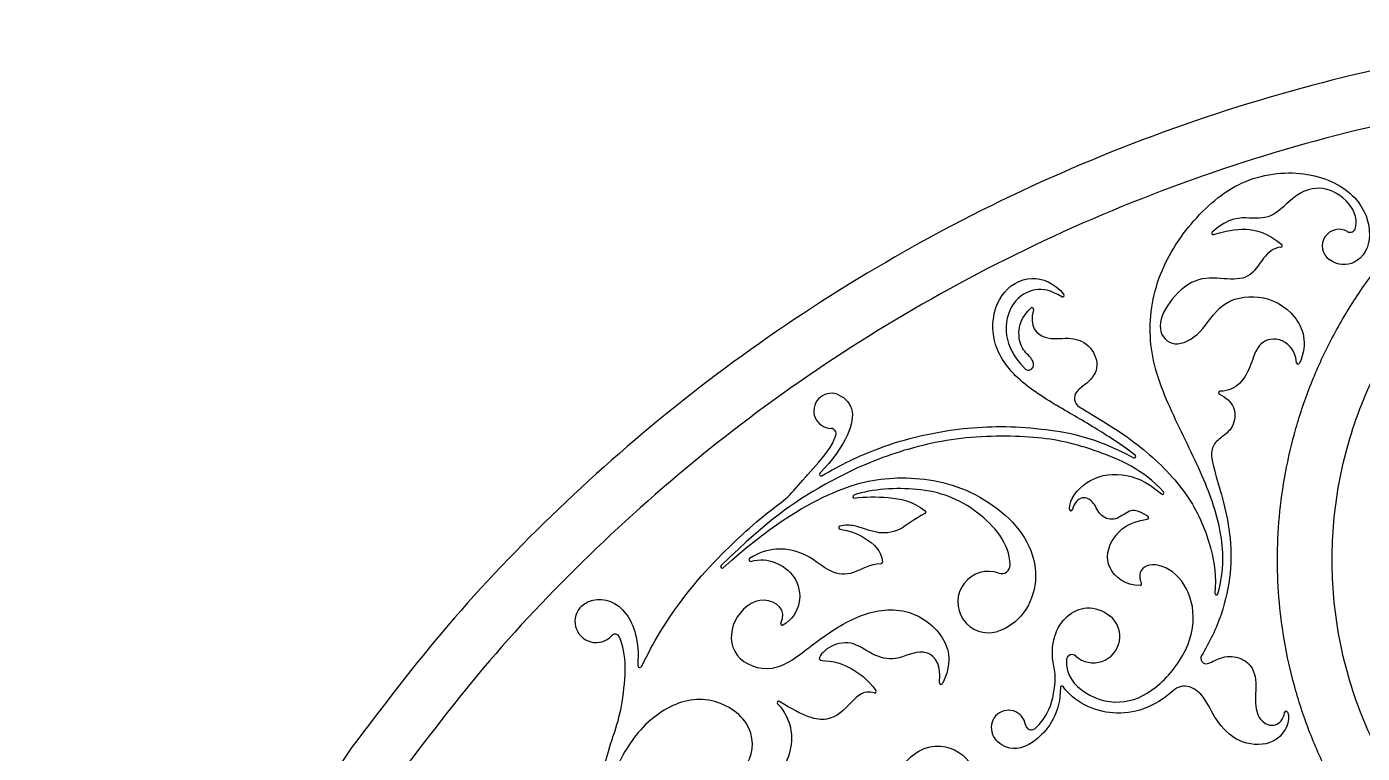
# Model space of a CAD drawing. Header units: millimetres. Extents: x -117 to 117, y -117 to 117.
# Drawn here: x -116.8 to -26.6, y 67.7 to 116.8 of the extents above; entities that cross this region are included whole.
import ezdxf

# ---------------------------------------------------------------- set-up
doc = ezdxf.new("R2010")
doc.units = ezdxf.units.MM
doc.header["$MEASUREMENT"] = 0
doc.layers.add('Layer 03', color=5, linetype='Continuous')

msp = doc.modelspace()

# ---------------------------------------------------------------- linework, layer by layer
at = {"layer": 'Layer 03'}
for p, q in [((-48.751, 97.649), (-48.758, 97.627)), ((-46.119, 84.142), (-46.122, 84.132))]:
    msp.add_line(p, q, dxfattribs=at)
for centre, radius, start, end in [((-36.616, 102.809), 0.104, 131.74325, 288.39141), ((-28.126, 101.942), 1.13, 60, 234.00288), ((-27.373, 103.247), 0.377, 240, 347.47217), ((-32.058, 101.959), 0.104, 273.01978, 51.15932), ((-46.795, 98.601), 0.104, 239.52924, 39.51993), ((-48.852, 97.679), 0.104, 343.46521, 133.70999), ((-49.105, 93.906), 0.353, 224.51158, 4.15208), ((-30.883, 94.059), 0.104, 184.12153, 336.86598), ((-45.321, 91.654), 0.68, 139.40394, 239.07601), ((-36.156, 92.023), 0.104, 91.29327, 243.32975), ((-62.416, 90.798), 1.187, 71.01446, 268.23029), ((-62.464, 89.244), 0.368, 342.45427, 88.2303), ((-41.96, 87.727), 0.104, 241.54351, 53.35509), ((-63.114, 86.506), 0.104, 136.64647, 300.17532), ((-70.181, 90.104), 7.021, 306.89338, 319.73179), ((-60.859, 85.008), 0.104, 108.33371, 277.09996), ((-40.053, 85.259), 0.104, 228.02997, 42.20518), ((-56.14, 83.951), 0.104, 295.67882, 51.41357), ((-46.224, 84.154), 0.104, 182.05949, 347.74467), ((-61.818, 82.897), 0.104, 106.05274, 262.96103), ((-41.091, 83.584), 0.104, 278.78507, 57.20952), ((-69.789, 80.275), 0.104, 133.98715, 311.88471), ((-67.879, 80.725), 0.104, 125.04317, 285.30942), ((-59.072, 80.574), 0.104, 271.6509, 4.01048), ((-50.908, 80.367), 0.569, 250.37995, 1.10851), ((-51.797, 77.873), 2.078, 70.37995, 286.61648), ((-41.564, 79.099), 0.104, 269.92308, 27.39584), ((-78.313, 76.56), 1.42, 131.98041, 317.24015), ((-36.409, 78.459), 0.104, 174.14461, 344.89842), ((-44.712, 75.55), 1.78, 228.00964, 50.73095), ((-65.736, 76.409), 0.104, 151.06049, 299.34417), ((-77.028, 75.371), 0.33, 24.08578, 137.24015), ((-46.155, 73.946), 0.378, 48.00963, 175.07321), ((-37.098, 74.072), 0.362, 148.56428, 285.46217), ((-75.353, 73.596), 0.144, 175.49525, 333.89709), ((-50.862, 72.758), 3.565, 355.4232, 12.89387), ((-55.009, 72.412), 0.104, 174.52235, 333), ((-46.844, 72.097), 0.103, 35.92414, 180.89127), ((-38.557, 71.074), 1.115, 72.34643, 132.03341), ((-59.495, 71.828), 0.104, 250.39737, 35.29722), ((-88.727, 73.088), 12.334, 341.20691, 350.76071), ((-65.977, 71.075), 0.104, 57.5221, 223.71599), ((-50.452, 69.4), 1.163, 8.64957, 202.95024), ((-31.701, 70.4), 0.104, 20.75597, 172.425), ((-48.91, 69.635), 0.396, 188.64957, 309.37065)]:
    msp.add_arc(centre, radius, start, end, dxfattribs=at)
for points, knots in [([(-94.799, 68.064), (-26.735, 162.863), (68.064, 94.799), (162.863, 26.735), (94.799, -68.064), (26.735, -162.863), (-68.064, -94.799), (-162.863, -26.735), (-94.799, 68.064)], [0, 0, 0, 131.690545, 131.690545, 263.38109, 263.38109, 395.071635, 395.071635, 526.762179, 526.762179, 526.762179]), ([(-91.803, 65.913), (-25.89, 157.716), (65.913, 91.803), (157.716, 25.89), (91.803, -65.913), (25.89, -157.716), (-65.913, -91.803), (-157.716, -25.89), (-91.803, 65.913)], [0, 0, 0, 131.690545, 131.690545, 263.38109, 263.38109, 395.071635, 395.071635, 526.762179, 526.762179, 526.762179]), ([(32.281, 80.734), (32.281, 113.014), (0, 113.014), (-32.281, 113.014), (-32.281, 80.734), (-32.281, 48.453), (0, 48.453), (32.281, 48.453), (32.281, 80.734)], [0, 0, 0, 36.426154, 36.426154, 72.852309, 72.852309, 109.278463, 109.278463, 145.704617, 145.704617, 145.704617]), ([(28.592, 80.734), (28.592, 109.325), (0, 109.325), (-28.592, 109.325), (-28.592, 80.734), (-28.592, 52.142), (0, 52.142), (28.592, 52.142), (28.592, 80.734)], [0, 0, 0, 36.426154, 36.426154, 72.852309, 72.852309, 109.278463, 109.278463, 145.704617, 145.704617, 145.704617])]:
    msp.add_rational_spline(points, [1, 0.707106781187, 1, 0.707106781187, 1, 0.707106781187, 1, 0.707106781187, 1], degree=2, knots=knots, dxfattribs=at)
for points, knots in [([(-36.308, 78.432), (-35.861, 80.091), (-35.979, 82.809), (-37.319, 86.531), (-39.683, 91.101), (-41.165, 95.175), (-40.615, 99.86), (-38.087, 103.821), (-34.596, 106.724), (-30.065, 107.142), (-26.68, 105.408), (-25.733, 102.561), (-26.712, 100.644), (-28.201, 100.6), (-28.791, 101.028)], [8464.408678, 8464.408678, 8464.408678, 8464.408678, 8467.14793, 8470.130172, 8473.112414, 8476.094655, 8479.076897, 8482.059138, 8485.04138, 8488.023622, 8491.005863, 8493.988105, 8496.970347, 8499.13385, 8499.13385, 8499.13385, 8499.13385]), ([(-27.005, 103.165), (-26.842, 103.896), (-27.638, 105.328), (-29.555, 106.092), (-31.119, 105.415), (-32.599, 103.798), (-33.954, 103.814), (-35.559, 103.893), (-36.686, 102.887)], [8502.107312, 8502.107312, 8502.107312, 8502.107312, 8503.457015, 8505.134635, 8506.812256, 8508.489876, 8510.167497, 8511.714994, 8511.714994, 8511.714994, 8511.714994]), ([(-36.584, 102.71), (-35.811, 102.967), (-34.5, 103.237), (-32.99, 102.844), (-31.993, 102.041)], [8511.920046, 8511.920046, 8511.920046, 8511.920046, 8513.821104, 8515.66046, 8515.66046, 8515.66046, 8515.66046]), ([(-32.053, 101.855), (-32.574, 101.828), (-33.298, 101.133), (-34.136, 99.65), (-35.858, 99.714), (-37.878, 99.895), (-39.748, 98.165), (-40.51, 96.25), (-39.349, 94.941), (-37.37, 95.964), (-36.218, 98.188), (-33.562, 98.812), (-30.958, 97.547), (-30.193, 95.41), (-30.787, 94.018)], [8515.841285, 8515.841285, 8515.841285, 8515.841285, 8517.361995, 8519.074623, 8520.787251, 8522.499879, 8524.212507, 8525.925135, 8527.637762, 8529.35039, 8531.063018, 8532.775646, 8534.488274, 8536.012308, 8536.012308, 8536.012308, 8536.012308]), ([(-41.897, 87.811), (-42.889, 88.549), (-44.869, 89.842), (-47.242, 91.149), (-50.418, 93.208), (-51.818, 95.969), (-51.154, 98.823), (-49.037, 100.121), (-47.381, 99.476), (-46.715, 98.668)], [8415.748231, 8415.748231, 8415.748231, 8415.748231, 8417.783283, 8420.18417, 8422.585056, 8424.985942, 8427.386828, 8429.787714, 8431.896076, 8431.896076, 8431.896076, 8431.896076]), ([(-46.848, 98.511), (-47.615, 98.962), (-48.653, 99.173), (-50.27, 98.279), (-50.884, 96.051), (-50.113, 94.427), (-49.357, 93.658)], [8432.105504, 8432.105504, 8432.105504, 8432.105504, 8434.539308, 8437.077694, 8439.61608, 8441.790338, 8441.790338, 8441.790338, 8441.790338]), ([(-48.753, 93.931), (-48.76, 94.024), (-48.874, 94.393), (-49.513, 94.835), (-49.853, 95.941), (-49.634, 97.075), (-48.924, 97.754)], [8442.408757, 8442.408757, 8442.408757, 8442.408757, 8442.74312, 8443.779164, 8444.815208, 8445.745035, 8445.745035, 8445.745035, 8445.745035]), ([(-48.758, 97.627), (-49.101, 96.471), (-47.962, 95.469), (-46.416, 95.847), (-44.934, 95.373), (-44.236, 93.805), (-44.903, 92.801), (-45.644, 92.322), (-45.837, 92.096)], [8445.949819, 8445.949819, 8445.949819, 8445.949819, 8447.260749, 8448.571679, 8449.882609, 8451.193539, 8452.504469, 8453.211515, 8453.211515, 8453.211515, 8453.211515]), ([(-30.988, 94.052), (-31.053, 94.959), (-32.271, 95.962), (-33.675, 95.326), (-34.022, 93.956), (-34.687, 92.612), (-35.561, 92.14), (-36.158, 92.127)], [8536.21225, 8536.21225, 8536.21225, 8536.21225, 8537.502091, 8538.897727, 8540.293363, 8541.688998, 8542.858308, 8542.858308, 8542.858308, 8542.858308]), ([(-62.03, 91.92), (-61.999, 91.91), (-61.477, 91.711), (-60.759, 90.851), (-61.24, 89.084), (-62.293, 87.528), (-63.189, 86.578)], [8395.329843, 8395.329843, 8395.329843, 8395.329843, 8395.442653, 8397.29806, 8399.153468, 8400.706695, 8400.706695, 8400.706695, 8400.706695]), ([(-36.203, 91.929), (-35.746, 91.7), (-35.041, 91.072), (-35.196, 89.61), (-36.213, 88.94), (-36.756, 88.381), (-36.798, 87.327), (-35.188, 82.618), (-35.508, 78.027), (-36.871, 75.137), (-37.407, 74.261)], [8543.057323, 8543.057323, 8543.057323, 8543.057323, 8545.368131, 8547.971535, 8550.57494, 8553.178345, 8555.781749, 8558.385154, 8560.988559, 8562.283281, 8562.283281, 8562.283281, 8562.283281]), ([(-45.671, 91.071), (-45.397, 90.907), (-43.669, 89.876), (-41.014, 88.158), (-38.032, 84.937), (-36.721, 81.744), (-36.403, 79.547), (-36.513, 78.47)], [8454.060864, 8454.060864, 8454.060864, 8454.060864, 8454.534745, 8457.073131, 8459.611517, 8462.149904, 8464.185161, 8464.185161, 8464.185161, 8464.185161]), ([(-63.061, 86.416), (-61.83, 87.132), (-58.566, 88.72), (-53.309, 89.809), (-48.823, 89.766), (-44.662, 89.073), (-42.009, 87.635)], [8400.920754, 8400.920754, 8400.920754, 8400.920754, 8403.627736, 8407.780259, 8411.932782, 8415.52333, 8415.52333, 8415.52333, 8415.52333]), ([(-39.976, 85.329), (-41.336, 86.829), (-44.914, 88.352), (-48.435, 89.155), (-54.103, 89.105), (-59.066, 87.752), (-63.189, 85.755), (-66.556, 83.54), (-69.862, 80.35)], [8640.807633, 8640.807633, 8640.807633, 8640.807633, 8644.41496, 8648.617213, 8652.819465, 8657.021718, 8661.223971, 8665.349383, 8665.349383, 8665.349383, 8665.349383]), ([(-64.823, 85.566), (-64.406, 86.059), (-63.432, 87.11), (-62.343, 88.404), (-62.113, 89.133)], [8388.684685, 8388.684685, 8388.684685, 8388.684685, 8390.202889, 8391.907489, 8391.907489, 8391.907489, 8391.907489]), ([(-69.72, 80.197), (-66.583, 83.01), (-62.15, 85.646), (-58.129, 86.526), (-52.918, 85.843), (-48.213, 81.847), (-48.561, 77.62), (-50.473, 76.1), (-51.203, 75.882)], [8665.582251, 8665.582251, 8665.582251, 8665.582251, 8669.894487, 8674.411518, 8678.92855, 8683.445581, 8687.962612, 8689.987844, 8689.987844, 8689.987844, 8689.987844]), ([(-46.328, 84.15), (-46.353, 84.861), (-45.112, 86.268), (-43.05, 86.733), (-41.12, 86.078), (-40.123, 85.182)], [8634.172553, 8634.172553, 8634.172553, 8634.172553, 8636.200451, 8638.578239, 8640.579638, 8640.579638, 8640.579638, 8640.579638]), ([(-50.338, 80.378), (-50.368, 81.882), (-52.75, 84.487), (-56.155, 85.74), (-59.647, 85.52), (-60.892, 85.108)], [8696.411678, 8696.411678, 8696.411678, 8696.411678, 8699.494973, 8703.182881, 8706.364507, 8706.364507, 8706.364507, 8706.364507]), ([(-60.846, 84.905), (-60.143, 84.992), (-58.571, 85.026), (-56.914, 84.702), (-56.075, 84.033)], [8706.585421, 8706.585421, 8706.585421, 8706.585421, 8708.371681, 8710.220012, 8710.220012, 8710.220012, 8710.220012]), ([(-41.034, 83.672), (-41.731, 84.121), (-42.351, 84.109), (-43.18, 83.319), (-44.273, 83.593), (-44.648, 84.663), (-45.467, 85.135), (-46.023, 84.583), (-46.119, 84.142)], [8628.570523, 8628.570523, 8628.570523, 8628.570523, 8629.327766, 8630.251827, 8631.175888, 8632.099949, 8633.024009, 8633.94807, 8633.94807, 8633.94807, 8633.94807]), ([(-75.224, 73.533), (-74.834, 74.329), (-73.177, 77.409), (-70.152, 80.94), (-67.341, 83.457), (-65.966, 84.489)], [8378.656468, 8378.656468, 8378.656468, 8378.656468, 8380.039226, 8384.191748, 8387.554513, 8387.554513, 8387.554513, 8387.554513]), ([(-56.095, 83.857), (-56.824, 83.506), (-57.811, 82.565), (-59.408, 82.462), (-60.669, 83.071), (-61.511, 83.094), (-61.847, 82.998)], [8710.371509, 8710.371509, 8710.371509, 8710.371509, 8711.574357, 8712.857337, 8714.140318, 8714.97784, 8714.97784, 8714.97784, 8714.97784]), ([(-41.564, 78.995), (-42.543, 78.996), (-44.07, 80.158), (-43.587, 82.253), (-42.352, 83.283), (-41.075, 83.481)], [8622.555486, 8622.555486, 8622.555486, 8622.555486, 8624.450272, 8626.459902, 8628.389325, 8628.389325, 8628.389325, 8628.389325]), ([(-61.831, 82.794), (-61.17, 82.712), (-60.083, 82.283), (-59.021, 81.342), (-58.968, 80.582)], [8715.183232, 8715.183232, 8715.183232, 8715.183232, 8716.587851, 8718.109537, 8718.109537, 8718.109537, 8718.109537]), ([(-59.069, 80.47), (-59.806, 80.449), (-60.991, 79.647), (-62.474, 79.767), (-63.987, 81.144), (-65.919, 81.635), (-67.359, 81.217), (-67.939, 80.81)], [8718.230436, 8718.230436, 8718.230436, 8718.230436, 8719.684147, 8721.206433, 8722.728718, 8724.251003, 8725.477694, 8725.477694, 8725.477694, 8725.477694]), ([(-67.851, 80.624), (-67.216, 80.798), (-66.154, 80.657), (-64.778, 79.695), (-64.335, 77.899), (-65.061, 76.669), (-65.685, 76.318)], [8725.687482, 8725.687482, 8725.687482, 8725.687482, 8727.102831, 8728.61819, 8730.133549, 8731.428783, 8731.428783, 8731.428783, 8731.428783]), ([(-46.531, 73.979), (-46.621, 72.932), (-45.186, 71.354), (-42.529, 70.855), (-40.184, 72.105), (-37.976, 74.988), (-37.841, 78.054), (-39.27, 80.183), (-41.286, 80.651), (-41.746, 79.677), (-41.472, 79.147)], [8606.301608, 8606.301608, 8606.301608, 8606.301608, 8607.979746, 8610.064904, 8612.150062, 8614.235221, 8616.320379, 8618.405537, 8620.490695, 8622.401714, 8622.401714, 8622.401714, 8622.401714]), ([(-79.263, 77.615), (-79.038, 77.817), (-78.055, 78.286), (-76.165, 77.675), (-75.369, 75.21), (-75.496, 73.608)], [8372.052039, 8372.052039, 8372.052039, 8372.052039, 8373.058689, 8375.929339, 8378.371091, 8378.371091, 8378.371091, 8378.371091]), ([(-65.827, 76.46), (-65.351, 77.321), (-67.014, 78.652), (-69.312, 76.738), (-69.254, 74.036), (-66.324, 72.88), (-63.856, 74.9), (-60.908, 77.006), (-57.561, 77.726), (-54.667, 75.857), (-54.239, 73.695), (-54.916, 72.365)], [8731.622886, 8731.622886, 8731.622886, 8731.622886, 8733.902373, 8736.269498, 8738.636623, 8741.003748, 8743.370873, 8745.737998, 8748.105123, 8750.472248, 8752.515922, 8752.515922, 8752.515922, 8752.515922]), ([(-47.387, 73.553), (-47.543, 74.236), (-47.478, 76.167), (-45.705, 77.847), (-44.064, 77.318), (-43.585, 76.927)], [8596.135985, 8596.135985, 8596.135985, 8596.135985, 8597.6458, 8600.249204, 8601.622811, 8601.622811, 8601.622811, 8601.622811]), ([(-55.113, 72.422), (-54.967, 73.95), (-56.226, 74.904), (-58.116, 73.798), (-59.692, 74.288), (-61.046, 75.341), (-62.748, 74.885), (-63.503, 73.828), (-62.627, 73.982), (-61.265, 73.584), (-59.981, 72.696), (-59.409, 71.889)], [8752.723369, 8752.723369, 8752.723369, 8752.723369, 8754.068962, 8755.444283, 8756.819603, 8758.194924, 8759.570245, 8760.945565, 8762.320886, 8763.696206, 8764.884452, 8764.884452, 8764.884452, 8764.884452]), ([(-37.001, 73.722), (-36.953, 73.736), (-36.628, 73.849), (-35.893, 74.291), (-34.547, 74.139), (-33.587, 73.034), (-33.89, 70.849), (-33.444, 69.759), (-32.504, 69.359), (-31.869, 69.926), (-31.804, 70.413)], [8562.905224, 8562.905224, 8562.905224, 8562.905224, 8563.075868, 8564.036781, 8564.997693, 8565.958606, 8566.919519, 8567.880431, 8568.841344, 8569.592095, 8569.592095, 8569.592095, 8569.592095]), ([(-48.659, 69.328), (-48.404, 69.537), (-47.747, 70.358), (-47.399, 71.347), (-47.309, 72.473)], [8592.82954, 8592.82954, 8592.82954, 8592.82954, 8593.794356, 8595.355185, 8595.355185, 8595.355185, 8595.355185]), ([(-70.835, 66.658), (-69.527, 65.563), (-67.637, 66.717), (-67.604, 69.896), (-70.911, 71.771), (-74.186, 70.635), (-76.696, 67.762), (-77.76, 64.509), (-78.074, 62.747)], [8780.591966, 8780.591966, 8780.591966, 8780.591966, 8783.487803, 8786.38364, 8789.279477, 8792.175314, 8795.071151, 8797.639782, 8797.639782, 8797.639782, 8797.639782]), ([(-59.53, 71.73), (-60.205, 71.97), (-61.091, 71.076), (-62.506, 69.581), (-64.267, 70.11), (-65.921, 71.163)], [8765.074126, 8765.074126, 8765.074126, 8765.074126, 8766.94067, 8768.976369, 8770.897047, 8770.897047, 8770.897047, 8770.897047]), ([(-46.947, 72.096), (-46.921, 70.421), (-48.626, 68.069), (-50.617, 67.787), (-51.362, 68.567), (-51.523, 68.947)], [8583.961987, 8583.961987, 8583.961987, 8583.961987, 8585.814075, 8587.803313, 8589.396285, 8589.396285, 8589.396285, 8589.396285]), ([(-39.303, 71.902), (-40.601, 70.732), (-43.487, 69.819), (-46.033, 71.153), (-46.761, 72.158)], [8578.61273, 8578.61273, 8578.61273, 8578.61273, 8581.171214, 8583.774881, 8583.774881, 8583.774881, 8583.774881]), ([(-31.603, 70.437), (-31.492, 70.144), (-31.567, 69.324), (-32.662, 68.118), (-34.978, 68.264), (-36.533, 69.922), (-37.068, 71.297), (-37.798, 72.002), (-38.219, 72.136)], [8569.79063, 8569.79063, 8569.79063, 8569.79063, 8570.959999, 8572.423266, 8573.886533, 8575.349801, 8576.813068, 8577.778367, 8577.778367, 8577.778367, 8577.778367]), ([(-66.052, 71.003), (-64.959, 69.859), (-64.952, 66.963), (-67.471, 64.749), (-69.872, 65.121), (-70.711, 65.974), (-71.036, 66.564)], [8771.114595, 8771.114595, 8771.114595, 8771.114595, 8773.365845, 8775.770291, 8778.174738, 8780.352003, 8780.352003, 8780.352003, 8780.352003]), ([(-76.702, 50.677), (-77.44, 52.125), (-78.652, 55.644), (-78.743, 62.035), (-77.952, 66.406), (-77.104, 68.958), (-77.051, 69.115)], [8351.47839, 8351.47839, 8351.47839, 8351.47839, 8354.877689, 8359.030211, 8363.182734, 8363.453185, 8363.453185, 8363.453185, 8363.453185]), ([(-58.662, 64.296), (-58.159, 66.588), (-56.041, 68.62), (-53.394, 67.837), (-52.57, 66.334), (-52.592, 65.375)], [8874.807121, 8874.807121, 8874.807121, 8874.807121, 8877.476305, 8880.215214, 8882.618841, 8882.618841, 8882.618841, 8882.618841])]:
    msp.add_open_spline(points, degree=3, knots=knots, dxfattribs=at)
msp.add_open_spline([(-76.553, 71.108), (-76.275, 72.817), (-76.216, 74.365), (-76.726, 75.506)], degree=3, dxfattribs=at)

doc.saveas('drawing.dxf')
